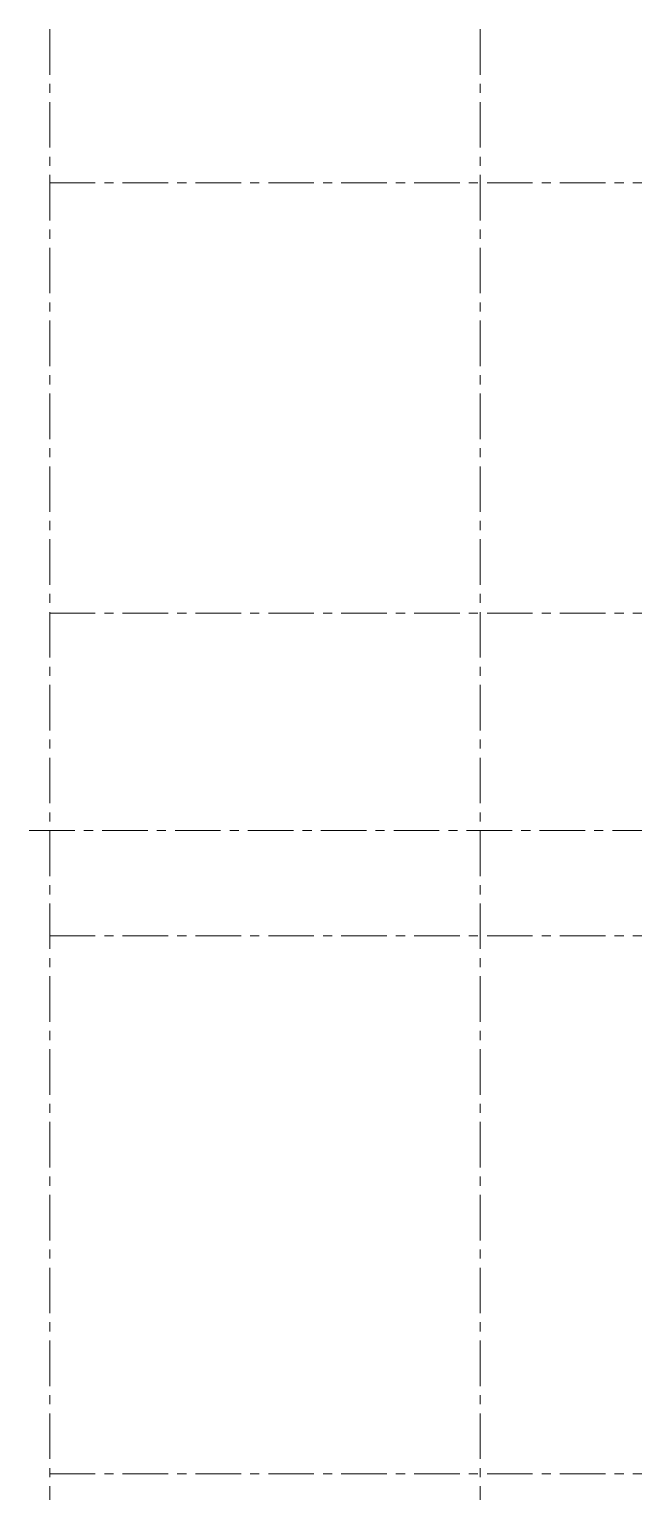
# Model space of a CAD drawing. Header units: millimetres. Extents: x -689206 to 4969298, y -1019800 to 703299.
# Drawn here: x 404744 to 413171, y 682902 to 703299 of the extents above; entities that cross this region are included whole.
import ezdxf

# ---------------------------------------------------------------- set-up
doc = ezdxf.new("R2010")
doc.units = ezdxf.units.MM
doc.linetypes.add('осеваяX2', pattern=[101.6, 63.5, -12.7, 12.7, -12.7])
doc.layers.add('стены', color=7, linetype='Continuous', lineweight=20)

msp = doc.modelspace()

# ---------------------------------------------------------------- linework, layer by layer
at = {"layer": 'стены', "color": 1, "linetype": 'осеваяX2', "lineweight": 15, "ltscale": 10}
for p, q in [((405030, 703298.9), (405030, 659151.4)), ((411030, 703298.9), (411030, 659151.4)), ((405030, 701155.4), (427748.1, 701155.4)), ((405030, 695153.4), (477180, 695153.4)), ((404744.4, 692126), (476894.4, 692126)), ((405030, 690653.4), (477180, 690653.4)), ((405030, 683153.4), (477180, 683153.4))]:
    msp.add_line(p, q, dxfattribs=at)

doc.saveas('drawing.dxf')
